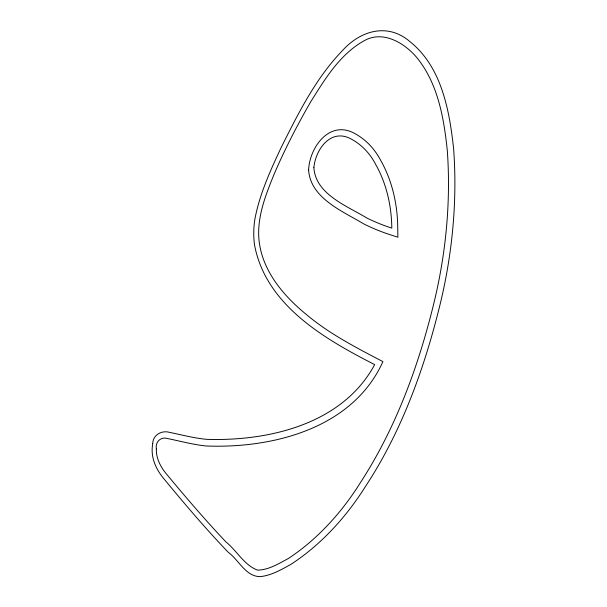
<?xml version="1.0" encoding="UTF-8"?>
<svg xmlns="http://www.w3.org/2000/svg" width="607" height="607" viewBox="0 0 607 607"><rect width="100%" height="100%" fill="white"/><g stroke="black" fill="none" stroke-linecap="round" stroke-linejoin="round"><path stroke-width="0.91" d="M156.356 448.884C155.976 457.746 160.157 466.093 165.536 472.876C185.036 496.45 204.938 519.706 225.963 541.945C236.677 550.534 244.378 565.345 257.535 570.132C268.764 569.988 278.734 563.584 288.348 558.516A250.903 187.995 -78.8 0 0 360.391 482.656C395.339 428.868 417.851 367.933 433.208 305.92A370.976 260.995 -74.3 0 0 447.306 150.597C443.869 117.568 437.768 82.233 415.598 56.148C403.458 42.528 383.085 30.646 365.057 40.259C340.224 53.606 325.056 78.902 310.564 102.075C297.043 125.535 284.6 149.656 273.962 174.566C266.094 194.02 257.975 214.279 258.696 235.645C260.008 267.869 281.997 294.585 305.92 314.13C329.085 333.789 356.256 347.644 382.926 361.62C352.857 428.254 273.355 448.535 206.334 446.001C193.223 444.703 180.469 441.16 167.593 438.542C160.878 436.35 155.058 442.002 156.356 448.884M313.88 167.638C315.541 194.331 347.121 205.94 366.643 217.898A289.296 219.446 -47.9 0 0 391.811 228.118A133.752 104.639 -71.9 0 0 375.862 164.747A84.699 67.134 -68.6 0 0 351.772 139.352C331.293 127.44 315.557 149.034 313.88 167.638M308.614 169.877C310.306 198.269 342.94 211.335 363.752 223.892A297.233 225.516 -47.9 0 0 389.519 234.499L397.866 237.231L397.737 227.155A140.05 109.601 -71.9 0 0 380.893 160.749A91.103 72.225 -68.6 0 0 354.883 133.586C329.76 119.397 309.638 147.038 308.614 169.877M152.759 443.444L152.395 445.872A26.625 19.439 -85.3 0 0 152.266 453.126C153.085 462.974 158.086 471.958 164.383 479.363C184.923 504.273 205.841 528.909 228.186 552.226C238.703 559.821 245.774 576.817 260.357 576.612C271.42 575.421 281.314 569.669 290.874 564.389A257.019 192.738 -78.7 0 0 365.148 486.951C401.121 432.434 423.769 370.24 439.422 307.15A376.947 265.411 -74.3 0 0 453.634 148.89C449.453 110.535 441.752 66.899 409.733 41.451C387.706 22.596 360.535 30.525 342.568 50.48C315.777 78.128 298.424 113.061 281.352 147.152C270.51 170.218 259.72 193.747 254.925 218.937A77.688 61.876 -68.9 0 0 254.523 244.902C265.79 305.002 324.07 338.744 374.671 364.61C342.743 423.921 269.349 441.281 206.896 439.354C194.278 438.224 181.986 434.908 169.611 432.374C161.887 430.029 152.911 434.847 152.759 443.444"/></g></svg>
